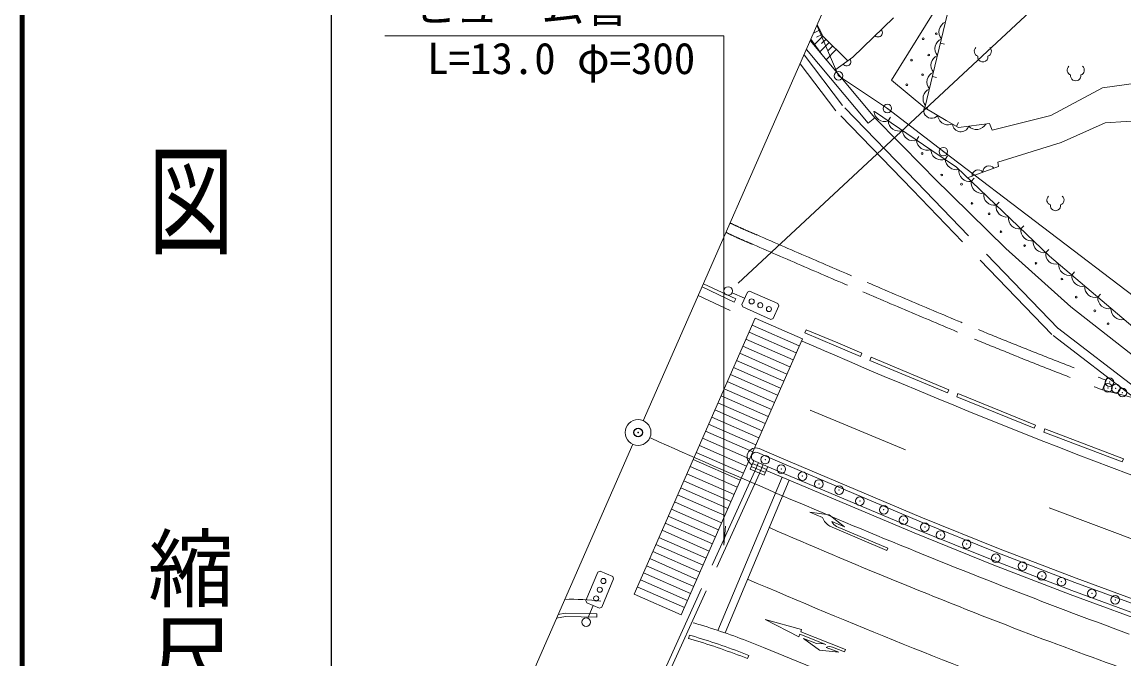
# Model space of a CAD drawing. Units: millimetres, scale not verified. Extents: x 39999 to 679983, y 20000 to 379991.
# Drawn here: x 39999 to 104185, y 283215 to 320286 of the extents above; entities that cross this region are included whole.
import ezdxf
from ezdxf.enums import TextEntityAlignment as Align

# ---------------------------------------------------------------- set-up
doc = ezdxf.new("R2010")
doc.units = ezdxf.units.MM
doc.header["$LTSCALE"] = 999.975
doc.header["$PDMODE"] = 32
doc.header["$PDSIZE"] = 500
doc.linetypes.add('CHAIN', pattern=[18.5, 12, -1.5, 3.5, -1.5])
doc.linetypes.add('DASHED', pattern=[7.5, 6, -1.5])
for name, color, linetype, lineweight in [('D-BMK', 2, 'CHAIN', 13), ('M-BGD', 7, 'Continuous', 13), ('M-BMK-ROW', 1, 'Continuous', 13), ('M-BMK-SRVR', 3, 'Continuous', 13), ('M-STR-HTXT', 7, 'Continuous', 13), ('M-TTL', 2, 'Continuous', 140), ('M-TTL-BAND', 7, 'Continuous', 25)]:
    doc.layers.add(name, color=color, linetype=linetype, lineweight=lineweight)
doc.layers.add('M-OTRS', color=6, linetype='Continuous')
doc.styles.add('@ＭＳ ゴシック', font='')
doc.styles.add('ＭＳ ゴシック', font='')
doc.styles.get('@ＭＳ ゴシック').set_extended_font_data('@MS Gothic')
doc.styles.get('ＭＳ ゴシック').set_extended_font_data('MS Gothic')

# ---------------------------------------------------------------- blocks, each defined once
blk = doc.blocks.new('ﾌﾟﾛｯﾄﾏｰｸ-03')
at = {"color": 3, "linetype": 'Continuous', "lineweight": 13}
blk.add_circle((0, 0), 0.5, dxfattribs=at)
at = {"color": 3}
blk.add_point((0, 0), dxfattribs=at)

msp = doc.modelspace()

# ---------------------------------------------------------------- linework, layer by layer
at = {"layer": 'D-BMK'}
for points in [[(76567, 296089.4), (76639.2, 296057.2), (77090, 295856.5), (77540.9, 295656.3), (77992, 295456.4), (78443.3, 295256.9), (78894.7, 295057.7), (79346.3, 294858.9), (79798.1, 294660.6), (80250, 294462.6), (80702.2, 294265), (81154.4, 294067.8), (81606.9, 293871), (82059.6, 293674.6), (82512.4, 293478.6), (82965.4, 293283.1), (83371.5, 293108.3)], [(83371.5, 293108.3), (83418.6, 293088), (83872, 292893.3), (84325.5, 292699.1), (84779.3, 292505.2), (85233.2, 292311.9), (85687.4, 292119), (86141.7, 291926.5), (86596.2, 291734.6), (87051, 291543), (87505.9, 291352), (87961, 291161.4), (88416.3, 290971.3), (88871.9, 290781.7), (89327.6, 290592.6), (89783.5, 290404), (90239.7, 290215.9), (90696, 290028.3), (91152.6, 289841.3), (91609.4, 289654.7), (92066.4, 289468.7), (92523.6, 289283.1), (92981, 289098.2), (93438.7, 288913.7), (93896.5, 288729.8), (94354.6, 288546.5), (94812.9, 288363.7), (95271.5, 288181.5), (95730.2, 287999.8), (96189.2, 287818.8), (96648.4, 287638.2), (97107.8, 287458.3), (97567.5, 287279), (98027.4, 287100.2), (98487.5, 286922.1), (98947.9, 286744.5), (99408.5, 286567.6), (99869.3, 286391.2), (100330.4, 286215.5), (100791.7, 286040.4), (101253.2, 285866), (101715, 285692.2), (102177, 285519), (102639.2, 285346.4), (103101.8, 285174.6), (103564.5, 285003.3), (104027.5, 284832.7), (104490.7, 284662.8)]]:
    msp.add_lwpolyline(points, dxfattribs=at)
at = {"layer": 'M-BGD'}
for p, q in [((94829.5, 324676), (92592.7, 315287.7)), ((92592.7, 315287.7), (94829.5, 324676)), ((88388.9, 318234.9), (90762.5, 320536)), ((86480.3, 319823.8), (86100.9, 319640.5)), ((86338.9, 320116.6), (86302.5, 320099)), ((86323.9, 320147.7), (86651.3, 319469.9)), ((86651.3, 319469.9), (86165.2, 318982.3)), ((86603.6, 319568.5), (86285.1, 319414.7)), ((87017, 319105.3), (86469.2, 318555.9)), ((86834.2, 319287.6), (86575.7, 319028.3)), ((86651.3, 319469.9), (88096.7, 318028.9)), ((93491.2, 319059), (93734.4, 319001)), ((87429.1, 318694.5), (86811.9, 318075.4)), ((87223, 318899.9), (86931.8, 318607.7)), ((87338.3, 317494.6), (88388.9, 318234.9)), ((88070.5, 318055.1), (88052.4, 318036.9)), ((93027.7, 317113.5), (93270.9, 317055.5)), ((99921.2, 314850), (102932.3, 316466.4)), ((102932.3, 316466.4), (105466.8, 316808)), ((92592.7, 315287.7), (93835.6, 314562.8)), ((93835.6, 314562.8), (92592.7, 315287.7)), ((92699, 315225.7), (92782.6, 315369)), ((89665.9, 314713.1), (89282.5, 314392.2)), ((92984.3, 312817.3), (89646.2, 315080.9)), ((89646.2, 315080.9), (92984.3, 312817.3)), ((92508.5, 311842), (89665.9, 314713.1)), ((90450.6, 314535.4), (90590.9, 314742.3)), ((93835.6, 314562.8), (94542.1, 314150.7)), ((94542.1, 314150.7), (93835.6, 314562.8)), ((96507.9, 313990.2), (99921.2, 314850)), ((94426.6, 314218), (94552.5, 314434)), ((94542.1, 314150.7), (96350.8, 314375.4)), ((96350.8, 314375.4), (94542.1, 314150.7)), ((96350.8, 314375.4), (96507.9, 313990.2)), ((92105.9, 313413), (92246.2, 313619.9)), ((94431.7, 311835.8), (92984.3, 312817.3)), ((92984.3, 312817.3), (94431.7, 311835.8)), ((93761.1, 312290.5), (93901.4, 312497.4)), ((96868.7, 311876.2), (96834.3, 312139.6)), ((93119.9, 311224.5), (92508.5, 311842)), ((99842.3, 306658.9), (94431.7, 311835.8)), ((94431.7, 311835.8), (99842.3, 306658.9)), ((96868.7, 311876.2), (95074.6, 311220.7)), ((97310.6, 307105), (93119.9, 311224.5)), ((95291.3, 311013.3), (95464.2, 311193.9)), ((96736.4, 309630.7), (96909.2, 309811.3)), ((98181.4, 308248), (98354.3, 308428.7)), ((101083.9, 303710.3), (97310.6, 307105)), ((99626.5, 306865.4), (99799.3, 307046.1)), ((106091.3, 301356.8), (99842.3, 306658.9)), ((101139.6, 305558.2), (101296.4, 305741.1)), ((81574.2, 304166.3), (79690.6, 305058.4)), ((79388.7, 304371.6), (81253.1, 303488.5)), ((79610.1, 304875.2), (81488.5, 303985.6)), ((81355.1, 304530.9), (82086.9, 304207.7)), ((81925.2, 303841.8), (82248.5, 304573.5)), ((82248.5, 304573.5), (82380.4, 304624.6)), ((82380.4, 304624.6), (84026.8, 303897.2)), ((102664.6, 304264.3), (102814.4, 304439)), ((81574.2, 304166.3), (81488.5, 303985.6)), ((81976.3, 303709.9), (81925.2, 303841.8)), ((83622.7, 302982.5), (81976.3, 303709.9)), ((84077.9, 303765.4), (83754.6, 303033.6)), ((84026.8, 303897.2), (84077.9, 303765.4)), ((104940.1, 300707.2), (101083.9, 303710.3)), ((82703.7, 303057.8), (75653.6, 286994.5)), ((82703.7, 303057.8), (85450.7, 301852.2)), ((83754.6, 303033.6), (83622.7, 302982.5)), ((82525.8, 302652.3), (85272.8, 301446.7)), ((85599.7, 302195.2), (85677.3, 302379.5)), ((87516.1, 301605.9), (85677.3, 302379.5)), ((78400.6, 285788.8), (85450.7, 301852.2)), ((82164.1, 301828.2), (84911.1, 300622.6)), ((82344.9, 302240.3), (85091.9, 301034.7)), ((85599.7, 302195.2), (87428.2, 301425.8)), ((81983.2, 301416.2), (84730.2, 300210.6)), ((87428.2, 301425.8), (88847.4, 300828.6)), ((88926, 301012.7), (87516.1, 301605.9)), ((81621.5, 300592.1), (84368.5, 299386.5)), ((81802.4, 301004.1), (84549.4, 299798.5)), ((88847.4, 300828.6), (88926, 301012.7)), ((89387.2, 300591), (89464.4, 300775.5)), ((89387.2, 300591), (93898, 298702.9)), ((93975.2, 298887.4), (89464.4, 300775.5)), ((81259.8, 299768), (84006.8, 298562.4)), ((81440.7, 300180), (84187.7, 298974.4)), ((81079, 299355.9), (83826, 298150.3)), ((80717.3, 298531.8), (83464.3, 297326.2)), ((80898.1, 298943.9), (83645.1, 297738.3)), ((93898, 298702.9), (93975.2, 298887.4)), ((94515.6, 298659), (94440.6, 298473.6)), ((94440.6, 298473.6), (98960, 296645.1)), ((99035, 296830.5), (94515.6, 298659)), ((80536.5, 298119.8), (83283.5, 296914.2)), ((80174.8, 297295.7), (82921.8, 296090.1)), ((80355.6, 297707.7), (83102.6, 296502.1)), ((85909, 297697.5), (91458.6, 295383.8)), ((79993.9, 296883.6), (82740.9, 295678)), ((99035, 296830.5), (98960, 296645.1)), ((99583.6, 296610.5), (99512.3, 296423.6)), ((104151.4, 294867.3), (99583.6, 296610.5)), ((79632.2, 296059.5), (82379.2, 294853.9)), ((79813.1, 296471.6), (82560.1, 295266)), ((99512.3, 296423.6), (104080.1, 294680.4)), ((59387.8, 258873.9), (75580.4, 295708.5)), ((79451.4, 295647.5), (82198.4, 294441.9)), ((84246.1, 294901.4), (82934.8, 295456.4)), ((79089.7, 294823.4), (81836.7, 293617.8)), ((79270.5, 295235.4), (82017.5, 294029.8)), ((82622.4, 294755.4), (82407.4, 294253.2)), ((82622.4, 294755.4), (82407.5, 294253.2)), ((82600.5, 294764.7), (83910.3, 294212.9)), ((82895.8, 294640.3), (82680.2, 294136.5)), ((82837.6, 295227.2), (84136.7, 294677.2)), ((104151.4, 294867.3), (104080.1, 294680.4)), ((78728, 293999.3), (81475, 292793.7)), ((78908.8, 294411.4), (81655.8, 293205.7)), ((82407.4, 294253.2), (83225.6, 293903)), ((82407.5, 294253.2), (83225.6, 293903)), ((82479.6, 294421.7), (83297.8, 294071.5)), ((82551.7, 294590.2), (83369.9, 294240)), ((83169.3, 294525.3), (82952.9, 294019.7)), ((83225.6, 293903), (83442.6, 294409.9)), ((83442, 294408.6), (83225.6, 293903)), ((83345.6, 294183.3), (83802, 293990.8)), ((83910.3, 294212.9), (92064.9, 290777.5)), ((78547.2, 293587.3), (81294.2, 292381.6)), ((80520.6, 284875.5), (84277.8, 293790.2)), ((80947.9, 284730.8), (84692.4, 293615.3)), ((78185.5, 292763.2), (80932.5, 291557.5)), ((78366.3, 293175.2), (81113.3, 291969.6)), ((78004.6, 292351.1), (80751.6, 291145.5)), ((77642.9, 291527), (80389.9, 290321.4)), ((77823.8, 291939.1), (80570.8, 290733.4)), ((85890, 291759.4), (86626, 291446)), ((85890, 291759.4), (87019.6, 291604.4)), ((87019.6, 291604.4), (87914, 290897.4)), ((99829.7, 292004.2), (105461.8, 289901.3)), ((77462.1, 291115), (80209.1, 289909.3)), ((80871.7, 289836.9), (80982.1, 290953.4)), ((87060.5, 290934.9), (90372.5, 289524.3)), ((87178, 291210.9), (87914, 290897.4)), ((87447.8, 290933), (90431.3, 289662.3)), ((92064.9, 290777.5), (96605.7, 288944.1)), ((77100.4, 290290.9), (79847.4, 289085.2)), ((77281.2, 290702.9), (80028.2, 289497.3)), ((76919.5, 289878.8), (79666.5, 288673.2)), ((90372.5, 289524.3), (90431.3, 289662.3)), ((76557.9, 289054.7), (79304.9, 287849.1)), ((76738.7, 289466.8), (79485.7, 288261.1)), ((96605.7, 288944.1), (101146, 287206.2)), ((72841, 286608.7), (73538.7, 288267.9)), ((73538.7, 288267.9), (73669.7, 288321.3)), ((73669.7, 288321.3), (74407.1, 288011.2)), ((76196.2, 288230.6), (78943.2, 287025)), ((76377, 288642.7), (79124, 287437)), ((74460.5, 287880.3), (73762.8, 286221)), ((74407.1, 288011.2), (74460.5, 287880.3)), ((76015.3, 287818.6), (78762.3, 286612.9)), ((75653.6, 286994.5), (78400.6, 285788.8)), ((75834.5, 287406.5), (78581.5, 286200.9)), ((101146, 287206.2), (106316.7, 285309.4)), ((72894.4, 286477.7), (72841, 286608.7)), ((73631.9, 286167.6), (72894.4, 286477.7)), ((72953.1, 285585.2), (73263.2, 286322.7)), ((71650.1, 285687.6), (71130.7, 285586.4)), ((71650.1, 285687.6), (73472.9, 285639.3)), ((73478.2, 285839.2), (73472.9, 285639.3)), ((73762.8, 286221), (73631.9, 286167.6)), ((83278, 285517.3), (85409.3, 284927.8)), ((83278, 285517.3), (85245.9, 284508.5)), ((78876.4, 284604.9), (78820, 284413.1)), ((85300.4, 284648.3), (85245.9, 284508.5)), ((85300.4, 284648.3), (86816, 284057.3)), ((85409.3, 284927.8), (85354.9, 284788)), ((85354.9, 284788), (87963.5, 283770.9)), ((85525.4, 284399.5), (86270.7, 284108.9)), ((85525.4, 284399.5), (86441.2, 283720.5)), ((82603.1, 284121.4), (83196.7, 283887.5)), ((87575, 283600.4), (86441.2, 283720.5)), ((86829.7, 283891), (87575, 283600.4)), ((87216.9, 283901), (87909, 283631.2)), ((87963.5, 283770.9), (87909, 283631.2)), ((82329.4, 283423.1), (82256.4, 283236.9))]:
    msp.add_line(p, q, dxfattribs=at)
at = {"layer": 'M-BGD', "linetype": 'DASHED'}
for p, q in [((90639.6, 316909.4), (94074.1, 322423.2)), ((89665.9, 314713.1), (85908.6, 319203.1)), ((86578.6, 318402.5), (85946.4, 319289.1)), ((87798.1, 315429.1), (85548.7, 318384.4)), ((89282.5, 314392.2), (85684.1, 318692.3)), ((87400.3, 315126.3), (85318.7, 317861.1)), ((92592.7, 315287.7), (90639.6, 316909.4)), ((92092.7, 310989.4), (87798.1, 315429.1)), ((91859.5, 310511.3), (87438.8, 315081.5)), ((105536, 314566.1), (103082.4, 314419.1)), ((103082.4, 314419.1), (100529.2, 313269.2)), ((100529.2, 313269.2), (96834.3, 312139.6)), ((100347.1, 302456), (92092.7, 310989.4)), ((99987.7, 302108.4), (91859.5, 310511.3)), ((105076.8, 298839.2), (100291.8, 302505.2)), ((104824.9, 298402.3), (99987.7, 302108.4)), ((102934, 298875.8), (103221.3, 299630.9)), ((102934, 298875.8), (104824.9, 298402.3)), ((82679.9, 294140.1), (77268, 282213.2)), ((82953.1, 294016.1), (77541.2, 282089.3))]:
    msp.add_line(p, q, dxfattribs=at)
at = {"layer": 'M-BGD'}
for points in [[(84136.7, 294677.2), (92255.5, 291239.7), (96788.7, 289409.4), (101321.5, 287674.4), (106486.6, 285779.7), (111069.8, 284149.2)], [(113418.7, 283624.5), (111151.4, 284385.5), (106571.6, 286014.8), (101409.2, 287908.5), (96880.2, 289642.1), (92351.1, 291470.8), (84246.1, 294901.4)], [(83802, 293990.8), (91969.5, 290546.4), (96514.2, 288711.4), (101058.3, 286972.1), (106231.8, 285074.3), (110814.4, 283444), (113097.2, 282544.1)], [(73478.2, 285839.2), (71633.5, 285888.1), (71228.6, 285809.2)], [(83196.7, 283887.5), (87689.1, 282043.1), (92755.6, 279997.8), (98422.8, 277826.3), (102988.1, 276143.9), (108143.5, 274331.6), (113325.6, 272630.9), (119128.5, 270822.4), (124365.7, 269307.3), (129628.4, 267836.5), (134319.7, 266651.2), (139641.5, 265405.2), (144981, 264236.9), (150325.4, 263154.5), (155687.4, 262180.4), (161077.9, 261314)]]:
    msp.add_lwpolyline(points, dxfattribs=at)
for centre, radius in [((93249.7, 319607.1), 50), ((92490.2, 319313.4), 50), ((92816.5, 318366.9), 50), ((91811.2, 318071.9), 50), ((92452.7, 317221.8), 50), ((91536.9, 316634.1), 50), ((92427.2, 312635.3), 50), ((93572.4, 311385.4), 50), ((94720.7, 310850.3), 50), ((95333.1, 309732.8), 50), ((96330.7, 309127), 50), ((97019.4, 308082.1), 50), ((98399.1, 307273.1), 50), ((99058.4, 306243.8), 50), ((100569.5, 305327.3), 50), ((81126.4, 304631.9), 250), ((101407, 304278.7), 50), ((82498.5, 304025.8), 150), ((83001.6, 303803.6), 150), ((83504.6, 303581.3), 150), ((102489, 303477.1), 50), ((103259.6, 302728.1), 50), ((73864, 287751.4), 150), ((73650.8, 287244.5), 150), ((73437.6, 286737.5), 150), ((72856.1, 285354.8), 250)]:
    msp.add_circle(centre, radius, dxfattribs=at)
for centre, radius, start, end in [((89866.6, 319666.9), 249.6, 224.02907, 44.19608), ((94032.5, 319712.7), 625, 113.46873, 219.72893), ((93800.7, 318740), 625, 113.46873, 219.72893), ((95764.7, 318582.4), 300, 131.41945, 251.14243), ((96164.7, 318582.4), 300.1, 288.85757, 48.58055), ((88030.6, 317982), 249.6, 215.08258, 35.24959), ((93569, 317767.2), 625, 113.46873, 219.72893), ((95964.7, 318257.4), 299.8, 172.14016, 193.32211), ((95964.7, 318257.4), 299.8, 193.32211, 7.85984), ((93337.2, 316794.5), 625, 113.46873, 219.72893), ((101176.4, 317489.1), 300, 131.41945, 251.14243), ((101376.4, 317164.1), 299.8, 172.14016, 7.85984), ((101576.4, 317489.1), 300.1, 288.85757, 48.58055), ((93105.4, 315821.7), 625, 113.46873, 219.72893), ((92979.2, 315135.8), 455.7, 141.04502, 321.7413), ((90247, 315126.5), 625, 182.72835, 288.98856), ((91074.7, 314565.3), 625, 182.72835, 288.98856), ((93957.8, 314925.6), 625, 186.61545, 248.5107), ((91902.3, 314004.1), 625, 182.72835, 288.98856), ((93957.8, 314925.6), 625, 248.5107, 292.87566), ((94684.1, 314382.7), 484.5, 183.8953, 341.04264), ((95592.3, 314659.1), 625, 223.9535, 330.21371), ((92729.9, 313442.9), 625, 182.72835, 288.98856), ((93557.6, 312881.6), 625, 182.72835, 192.79738), ((93557.6, 312881.6), 625, 192.79738, 288.98856), ((94433.2, 312357.2), 666.4, 184.70634, 281.72259), ((95189.1, 311630.1), 625, 173.13457, 279.39477), ((95689.9, 311336.1), 352.8, 37.01212, 183.12755), ((96323.9, 311567.7), 352.8, 37.01212, 183.12755), ((95911.7, 310938.8), 625, 173.13457, 279.39477), ((96634.2, 310247.5), 625, 173.13457, 279.39477), ((99994.1, 309926.5), 300, 131.41945, 251.14243), ((100394.1, 309926.5), 300.1, 288.85757, 48.58055), ((97356.7, 309556.1), 625, 173.13457, 279.39477), ((100194.1, 309601.5), 299.8, 172.14016, 7.85984), ((98079.2, 308864.8), 625, 173.13457, 279.39477), ((98801.8, 308173.5), 625, 173.13457, 279.39477), ((99524.3, 307482.2), 625, 173.13457, 279.39477), ((100229.7, 306794.8), 607.5, 173.30525, 284.02106), ((101000.7, 306167.8), 625, 176.55581, 282.81602), ((101763.2, 305520.9), 625, 176.55581, 282.81602), ((102525.7, 304873.9), 625, 176.55581, 282.81602), ((103288.2, 304227), 625, 176.55581, 282.81602), ((104050.7, 303580), 625, 176.55581, 282.81602), ((245233.8, 666985.8), 398690, 246.36531, 246.64755), ((245233.8, 666985.8), 398690, 246.64755, 251.69066), ((82742.3, 294984), 511.2, 68.61062, 244.55279), ((82742.3, 294984), 261.2, 68.61029, 237.10333), ((87561, 291800.6), 1000, 200.76835, 239.96332), ((228145, 622885.5), 362151.5, 246.46444, 248.9799), ((87643.7, 291393), 500, 201.35789, 246.93088), ((247028.4, 670629.3), 416727.5, 246.71071, 249.41093), ((72092.5, 274683.8), 12004.7, 82.25939, 92.29913), ((67111.4, 244595.5), 42453.3, 73.01496, 73.61369), ((67111.4, 244595.5), 42453.3, 68.59792, 73.01496), ((67112.2, 244597.9), 41500.8, 73.22317, 73.6138), ((67111.2, 244595), 41703.9, 73.17844, 73.61365), ((67111.2, 244595), 41703.9, 68.59795, 73.17844), ((284174.3, 778281.6), 527315.4, 249.35358, 250.86919), ((67112.2, 244597.9), 41500.8, 68.59772, 73.22317), ((86452.7, 283125.7), 1000, 68.69952, 100.48785), ((87035.2, 283435.2), 500, 68.69952, 114.27252)]:
    msp.add_arc(centre, radius, start, end, dxfattribs=at)
at = {"layer": 'M-BGD', "linetype": 'DASHED'}
for centre, radius, start, end in [((93070.9, 332985.6), 27108.8, 244.13411, 247.75976), ((93070.9, 332985.6), 27708.8, 244.18037, 247.7463), ((541219.7, 1362892.9), 1150288, 246.5145, 246.86284), ((541228.9, 1362913.7), 1150910.7, 246.51482, 246.86134), ((541219.7, 1362892.9), 1150288, 246.86284, 247.21321), ((541228.9, 1362913.7), 1150910.7, 246.86134, 247.21319), ((220214.6, 605893.6), 328056, 247.69496, 249.093), ((219861.2, 605016.7), 327710.6, 247.69393, 249.09617)]:
    msp.add_arc(centre, radius, start, end, dxfattribs=at)
at = {"layer": 'M-BGD'}
for p in [(103255.3, 298988.8), (103349.1, 299330), (103708.1, 298962.3), (104095.9, 298719.8), (83287.1, 294814.8), (84227.1, 294261.9), (85453.6, 293858.8), (86414.6, 293397), (87592.1, 293041.2), (88800.1, 292402.4), (90195.7, 291900.3), (91340.7, 291300.1), (92589.9, 290891.7), (93502.8, 290429), (95023.6, 289898), (96719.7, 289086.6), (98279.1, 288618.6), (99406.5, 288046.4), (100541, 287712.5), (102314.2, 287027.2), (103679.1, 286652.1)]:
    msp.add_point(p, dxfattribs=at)
at = {"layer": 'M-BMK-ROW', "color": 30}
msp.add_lwpolyline([(156206.7, 295439.5), (144519.7, 297223.2), (136041.7, 296321.3), (132983.6, 295952.1), (132197.8, 295803.7), (130086.7, 296568.2), (123936.9, 298842.8), (122886.1, 295504.7), (118009.5, 297088.3), (114924.5, 298186.4), (111235.5, 299499.9), (110974.4, 299600.2), (93665.6, 312742.4), (90402.9, 315253.7), (87553.4, 317162.6), (86301.5, 320096.9)], dxfattribs=at)
at = {"layer": 'M-BMK-ROW'}
for centre in [(87553.4, 317162.6), (90402.9, 315253.7), (93665.6, 312742.4)]:
    msp.add_circle(centre, 250, dxfattribs=at)
for p in [(87553.4, 317162.6), (90402.9, 315253.7), (93665.6, 312742.4)]:
    msp.add_point(p, dxfattribs=at)
at = {"layer": 'M-OTRS'}
msp.add_point((75882.2, 296395.1), dxfattribs=at)
at = {"layer": 'M-STR-HTXT'}
for p, q in [((76184, 297081.7), (97680.4, 345981.5)), ((81721.4, 305084.4), (109184.1, 330649.3)), ((61137.5, 319492), (80871.7, 319492)), ((80871.7, 319492), (80871.7, 307745.2)), ((80871.7, 307745.2), (80871.7, 289836.9))]:
    msp.add_line(p, q, dxfattribs=at)
at = {"layer": 'M-TTL'}
msp.add_line((39999, 379990.6), (39999, 214768.5), dxfattribs=at)
at = {"layer": 'M-TTL-BAND'}
msp.add_line((57998.6, 369990.9), (57998.6, 255713.7), dxfattribs=at)

# ---------------------------------------------------------------- block references
at = {"layer": 'M-BMK-SRVR', "xscale": 1499.963, "yscale": 1499.963}
msp.add_blockref('ﾌﾟﾛｯﾄﾏｰｸ-03', (75882.2, 296395.1), dxfattribs=at)

# ---------------------------------------------------------------- texts
at = {"layer": 'M-STR-HTXT', "style": 'ＭＳ ゴシック'}
msp.add_text('ヒューム管', height=1833, dxfattribs=at).set_placement((62753.6, 319703.6), align=Align.BOTTOM_LEFT)
msp.add_text('L=13.0 φ=300', height=1833, dxfattribs=at).set_placement((71405.7, 316706.3), align=Align.BOTTOM_CENTER)
at = {"layer": 'M-TTL-BAND', "style": '@ＭＳ ゴシック', "width": 1.4}
msp.add_text('平  面  図', height=3666, rotation=270, dxfattribs=at).set_placement((49775.8, 306467.2), align=Align.MIDDLE_RIGHT)
at = {"layer": 'M-TTL-BAND', "style": '@ＭＳ ゴシック'}
msp.add_text('縮尺千分の一', height=3666, rotation=270, dxfattribs=at).set_placement((49775.8, 261024), align=Align.MIDDLE_RIGHT)

doc.saveas('drawing.dxf')
